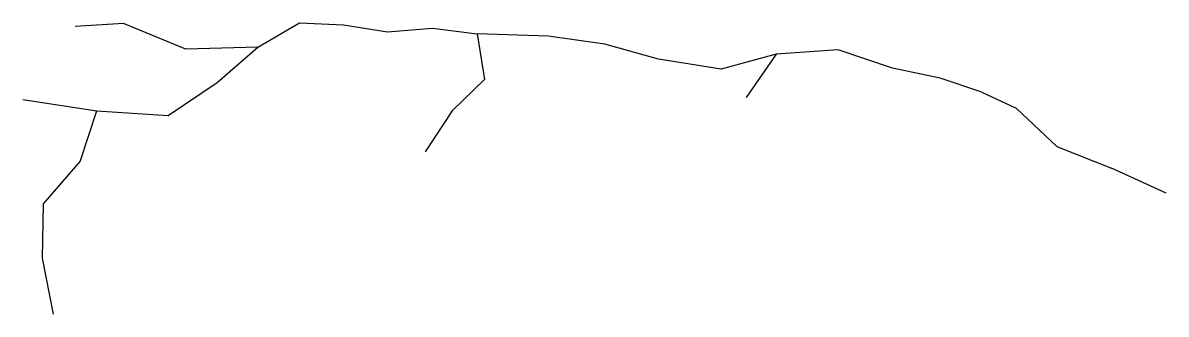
# Model space of a CAD drawing. Header units: millimetres. Extents: x -333 to 71, y 95 to 198.
import ezdxf

# ---------------------------------------------------------------- set-up
doc = ezdxf.new("R2010")
doc.units = ezdxf.units.MM
doc.layers.get('0').update_dxf_attribs({"linetype": 'CONTINUOUS'})

msp = doc.modelspace()

# ---------------------------------------------------------------- linework, layer by layer
for p, q in [((-297.55, 197.74), (-314.54, 196.7)), ((-275.52, 188.69), (-297.55, 197.74)), ((-250.02, 189.46), (-235.33, 198)), ((-235.33, 198), (-219.76, 197.34)), ((-219.76, 197.34), (-204.15, 194.81)), ((-204.15, 194.81), (-188.31, 196.16)), ((-188.31, 196.16), (-172.53, 194.13)), ((-172.53, 194.13), (-169.9, 178.05)), ((-147.34, 193.35), (-172.53, 194.13)), ((-127.33, 190.48), (-147.34, 193.35)), ((-108.37, 185.2), (-127.33, 190.48)), ((-250.02, 189.46), (-275.52, 188.69)), ((-264.34, 176.94), (-250.02, 189.46)), ((-66.78, 186.99), (-86.16, 181.69)), ((-66.78, 186.99), (-77.38, 171.66)), ((-44.87, 188.52), (-66.78, 186.99)), ((-25.69, 181.97), (-44.87, 188.52)), ((-86.16, 181.69), (-108.37, 185.2)), ((-8.8, 178.44), (-25.69, 181.97)), ((-169.9, 178.05), (-181.36, 166.9)), ((5.97, 173.56), (-8.8, 178.44)), ((-281.66, 165.31), (-264.34, 176.94)), ((-333.08, 170.99), (-306.92, 166.99)), ((5.97, 173.56), (18.11, 167.85)), ((-312.86, 149.09), (-306.92, 166.99)), ((-306.92, 166.99), (-281.66, 165.31)), ((-181.36, 166.9), (-190.89, 152.41)), ((18.11, 167.85), (32.5, 154.3)), ((32.5, 154.3), (51.76, 146.65)), ((-325.74, 134.04), (-312.86, 149.09)), ((71.09, 137.92), (51.76, 146.65)), ((-326.2, 114.87), (-325.74, 134.04)), ((-322.26, 95.15), (-326.2, 114.87))]:
    msp.add_line(p, q)

doc.saveas('drawing.dxf')
